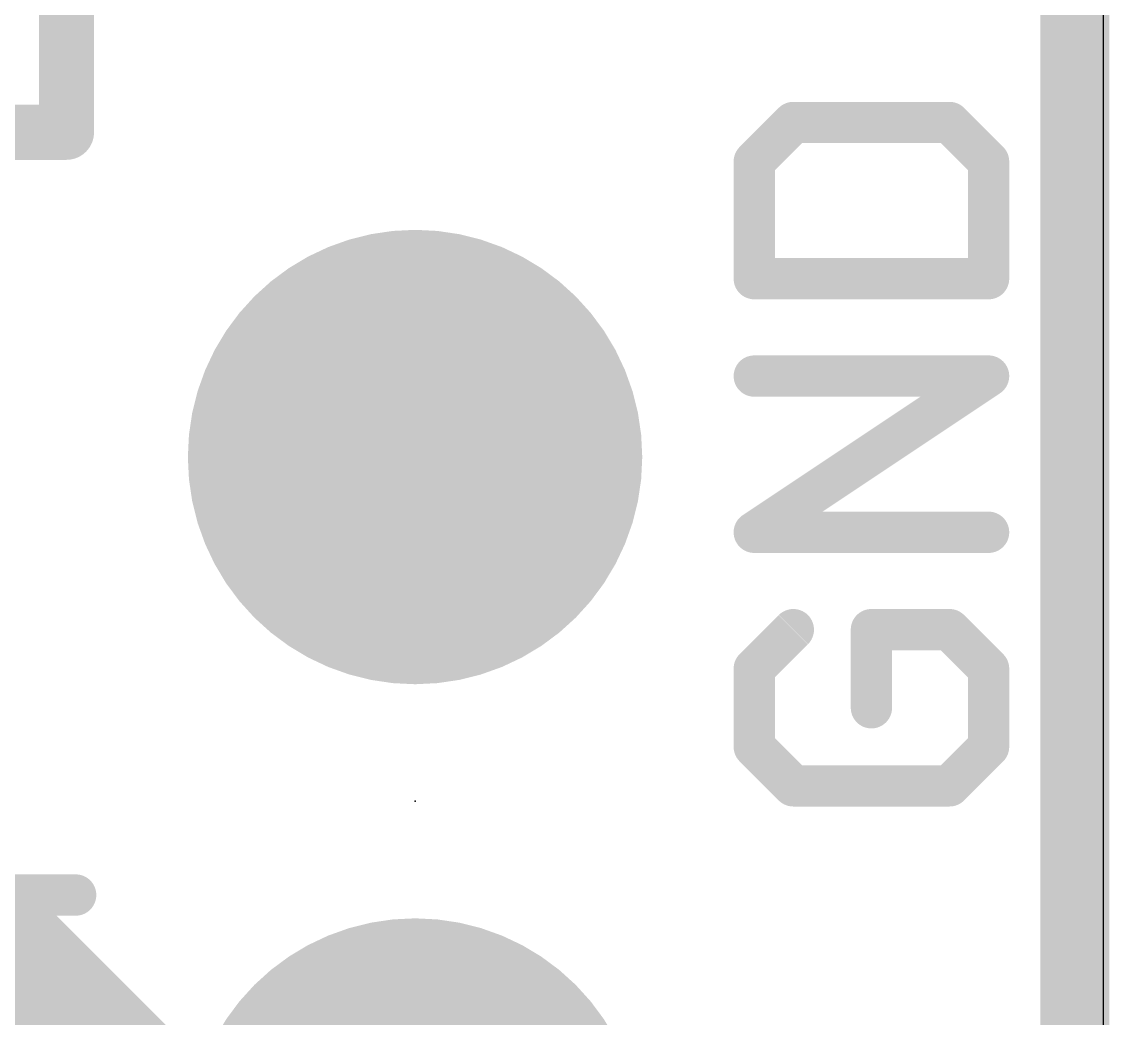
# Model space of a CAD drawing. Extents: x -0.4 to 20.3, y -0.1 to 16.7.
# Drawn here: x 16.329 to 20.341, y 7.074 to 10.75 of the extents above; entities that cross this region are included whole.
import ezdxf

# ---------------------------------------------------------------- set-up
doc = ezdxf.new("R2010")
doc.units = 0
for name, color, linetype in [('1', 12, 'CONTINUOUS'), ('16', 132, 'CONTINUOUS'), ('17', 110, 'CONTINUOUS'), ('20', 53, 'CONTINUOUS'), ('21', 40, 'CONTINUOUS'), ('23', 40, 'CONTINUOUS')]:
    doc.layers.add(name, color=color, linetype=linetype)

# ---------------------------------------------------------------- blocks, each defined once
blk = doc.blocks.new('ROUNDP')
at = {"const_width": 0.5}
blk.add_lwpolyline([(0, -0.25, 1), (0, 0.25, 1), (0, -0.25)], format="xyb", dxfattribs=at)

msp = doc.modelspace()

# ---------------------------------------------------------------- linework, layer by layer
at = {"layer": '1'}
for points, const_width in [([(20.214, 16.54), (20.214, 0)], 0.254), ([(17.018, 6.604), (14.224, 9.398)], 0.4064)]:
    msp.add_lwpolyline(points, dxfattribs=dict(at, const_width=const_width))
at = {"layer": '16', "const_width": 0.254}
msp.add_lwpolyline([(20.214, 16.54), (20.214, 0)], dxfattribs=at)
at = {"layer": '20'}
msp.add_line((20.32, 2.54), (20.32, 13.97), dxfattribs=at)
at = {"layer": '21'}
for points, const_width in [([(16.494, 14.042), (16.494, 10.342)], 0.2032), ([(16.494, 10.342), (14.494, 10.342)], 0.2032), ([(19.1755, 10.3782), (19.0315, 10.2341)], 0.1524), ([(19.7517, 10.3782), (19.1755, 10.3782)], 0.1524), ([(19.8958, 10.2341), (19.7517, 10.3782)], 0.1524), ([(19.0315, 10.2341), (19.0315, 9.802)], 0.1524), ([(19.8958, 9.802), (19.8958, 10.2341)], 0.1524), ([(19.0315, 9.802), (19.8958, 9.802)], 0.1524), ([(19.0315, 8.8664), (19.8958, 9.4427)], 0.1524), ([(19.8958, 9.4427), (19.0315, 9.4427)], 0.1524), ([(19.8958, 8.8664), (19.0315, 8.8664)], 0.1524), ([(19.1755, 8.5071), (19.0315, 8.3631)], 0.1524), ([(19.7517, 8.5071), (19.4636, 8.5071)], 0.1524), ([(19.4636, 8.5071), (19.4636, 8.219)], 0.1524), ([(19.8958, 8.3631), (19.7517, 8.5071)], 0.1524), ([(19.0315, 8.3631), (19.0315, 8.075)], 0.1524), ([(19.8958, 8.075), (19.8958, 8.3631)], 0.1524), ([(19.0315, 8.075), (19.1755, 7.9309)], 0.1524), ([(19.7517, 7.9309), (19.8958, 8.075)], 0.1524), ([(19.1755, 7.9309), (19.7517, 7.9309)], 0.1524), ([(16.5278, 7.5281), (15.6635, 7.5281)], 0.1524)]:
    msp.add_lwpolyline(points, dxfattribs=dict(at, const_width=const_width))
for points, const_width in [([(16.494, 10.2912, 1), (16.494, 10.3928)], 0.1016), ([(19.1755, 10.4163, 1), (19.1755, 10.3401)], 0.0762), ([(19.2025, 10.3512, 1), (19.1486, 10.4051)], 0.0762), ([(19.7787, 10.4051, 1), (19.7248, 10.3512)], 0.0762), ([(19.7517, 10.3401, 1), (19.7517, 10.4163)], 0.0762), ([(16.4432, 10.342, 1), (16.5448, 10.342)], 0.1016), ([(19.0045, 10.2611, 1), (19.0584, 10.2072)], 0.0762), ([(19.0696, 10.2341, 1), (18.9934, 10.2341)], 0.0762), ([(19.9339, 10.2341, 1), (19.8577, 10.2341)], 0.0762), ([(19.8689, 10.2072, 1), (19.9227, 10.2611)], 0.0762), ([(19.0315, 9.8401, 1), (19.0315, 9.7639)], 0.0762), ([(19.8958, 9.7639, 1), (19.8958, 9.8401)], 0.0762), ([(18.9934, 9.802, 1), (19.0696, 9.802)], 0.0762), ([(19.8577, 9.802, 1), (19.9339, 9.802)], 0.0762), ([(19.0315, 9.4808, 1), (19.0315, 9.4046)], 0.0762), ([(19.9169, 9.411, 1), (19.8747, 9.4744)], 0.0762), ([(19.8958, 9.4046, 1), (19.8958, 9.4808)], 0.0762), ([(19.0103, 8.8981, 1), (19.0526, 8.8347)], 0.0762), ([(19.0315, 8.9045, 1), (19.0315, 8.8283)], 0.0762), ([(19.8958, 8.8283, 1), (19.8958, 8.9045)], 0.0762), ([(19.2025, 8.4802, 1), (19.1486, 8.5341)], 0.0762), ([(19.4636, 8.5452, 1), (19.4636, 8.469)], 0.0762), ([(19.5017, 8.5071, 1), (19.4255, 8.5071)], 0.0762), ([(19.7787, 8.5341, 1), (19.7248, 8.4802)], 0.0762), ([(19.7517, 8.469, 1), (19.7517, 8.5452)], 0.0762), ([(19.0045, 8.39, 1), (19.0584, 8.3361)], 0.0762), ([(19.0696, 8.3631, 1), (18.9934, 8.3631)], 0.0762), ([(19.9339, 8.3631, 1), (19.8577, 8.3631)], 0.0762), ([(19.8689, 8.3361, 1), (19.9227, 8.39)], 0.0762), ([(19.4255, 8.219, 1), (19.5017, 8.219)], 0.0762), ([(19.0584, 8.1019, 1), (19.0045, 8.048)], 0.0762), ([(19.9227, 8.048, 1), (19.8689, 8.1019)], 0.0762), ([(18.9934, 8.075, 1), (19.0696, 8.075)], 0.0762), ([(19.8577, 8.075, 1), (19.9339, 8.075)], 0.0762), ([(19.1755, 7.969, 1), (19.1755, 7.8928)], 0.0762), ([(19.1486, 7.904, 1), (19.2025, 7.9579)], 0.0762), ([(19.7248, 7.9579, 1), (19.7787, 7.904)], 0.0762), ([(19.7517, 7.8928, 1), (19.7517, 7.969)], 0.0762), ([(16.5278, 7.49, 1), (16.5278, 7.5662)], 0.0762)]:
    msp.add_lwpolyline(points, format="xyb", dxfattribs=dict(at, const_width=const_width))
at = {"layer": '23'}
msp.add_point((17.78, 7.874), dxfattribs=at)

# ---------------------------------------------------------------- block references
at = {"layer": '17', "xscale": 1.6764, "yscale": 1.6764}
for p in [(17.78, 9.144), (17.78, 9.144), (17.78, 6.604), (17.78, 6.604)]:
    msp.add_blockref('ROUNDP', p, dxfattribs=at)

doc.saveas('drawing.dxf')
